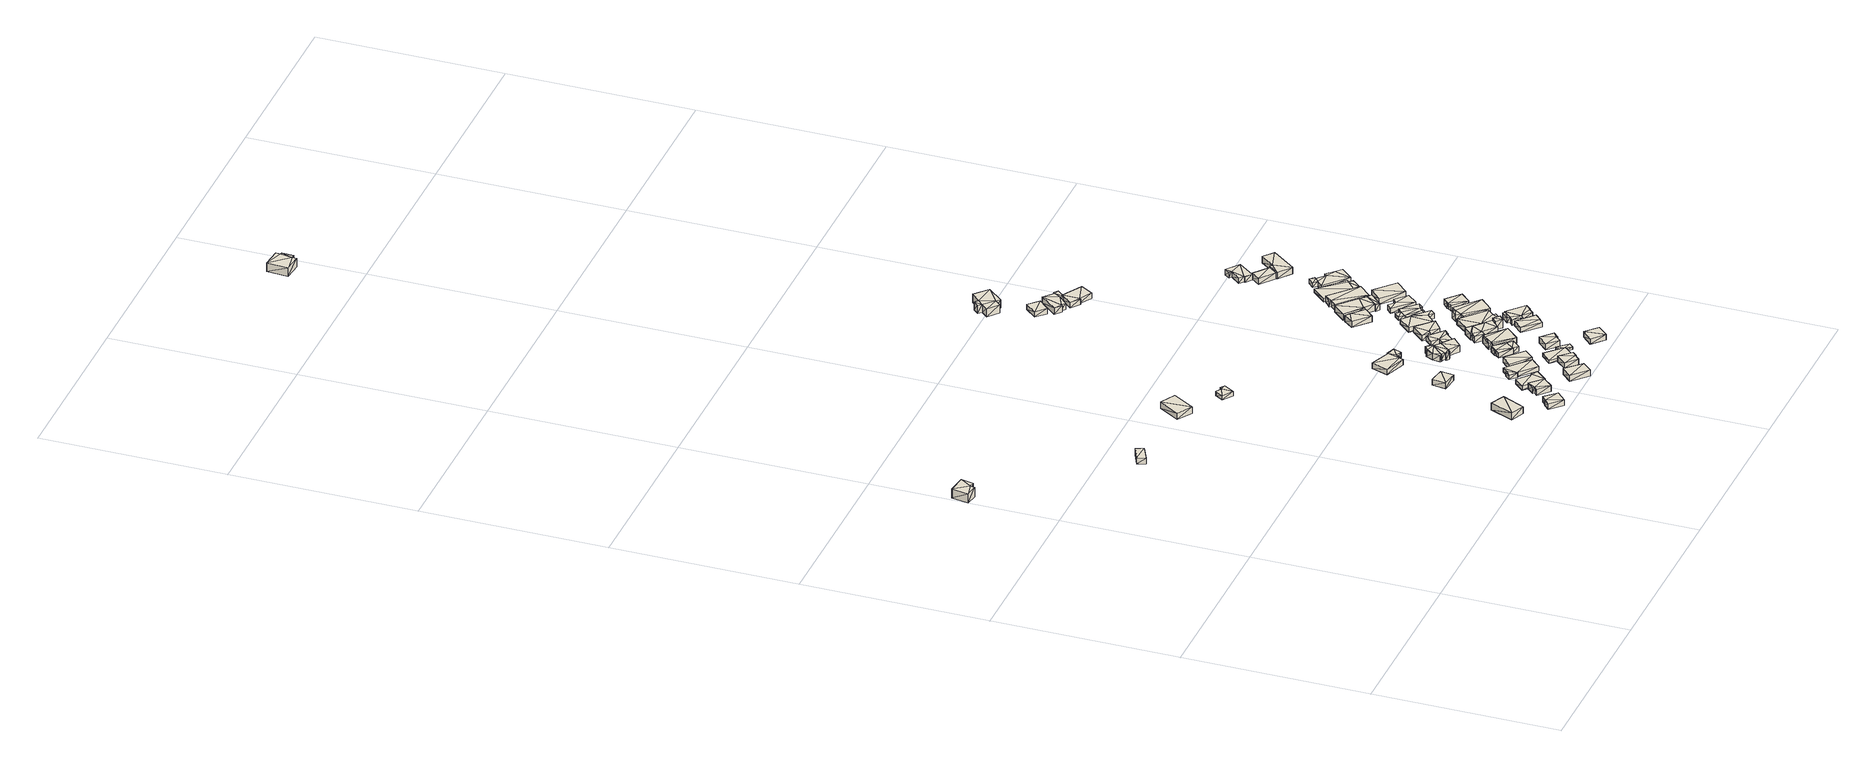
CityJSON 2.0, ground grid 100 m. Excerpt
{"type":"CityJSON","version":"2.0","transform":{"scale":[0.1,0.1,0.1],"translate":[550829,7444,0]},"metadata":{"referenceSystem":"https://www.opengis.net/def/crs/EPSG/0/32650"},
"CityObjects":{
"building1":{"type":"Building","attributes":{"level_0":145,"level_1":0,"uuid_bgn":"229"},"geometry":[{"type":"Solid","lod":"1","boundaries":[[[[0,1,2]],[[1,0,3]],[[0,4,3]],[[5,0,2]],[[6,7,8]],[[7,6,9]],[[6,10,9]],[[11,6,8]],[[1,3,7]],[[3,9,7]],[[3,4,9]],[[4,10,9]],[[4,0,10]],[[0,6,10]],[[0,5,6]],[[5,11,6]],[[5,2,11]],[[2,8,11]],[[2,1,8]],[[1,7,8]]]],"semantics":{"surfaces":[{"type":"RoofSurface"},{"type":"GroundSurface"},{"type":"WallSurface"}],"values":[[0,1,2,2,2,2,2,2,2,2,2,2,2,2,2,2,2,2,2,2]]}}]},
"building2":{"type":"Building","attributes":{"level_0":115,"level_1":0,"uuid_bgn":"201"},"geometry":[{"type":"Solid","lod":"1","boundaries":[[[[12,13,14]],[[13,15,14]],[[16,17,18]],[[17,19,18]],[[14,15,18]],[[15,19,18]],[[15,13,19]],[[13,17,19]],[[13,12,17]],[[12,16,17]],[[12,14,16]],[[14,18,16]]]],"semantics":{"surfaces":[{"type":"RoofSurface"},{"type":"GroundSurface"},{"type":"WallSurface"}],"values":[[0,1,2,2,2,2,2,2,2,2,2,2]]}}]},
"building3":{"type":"Building","attributes":{"level_0":114,"level_1":0,"uuid_bgn":"200"},"geometry":[{"type":"Solid","lod":"1","boundaries":[[[[20,21,22]],[[21,20,23]],[[24,25,26]],[[25,24,27]],[[22,21,26]],[[21,25,26]],[[21,23,25]],[[23,27,25]],[[23,20,27]],[[20,24,27]],[[20,22,24]],[[22,26,24]]]],"semantics":{"surfaces":[{"type":"RoofSurface"},{"type":"GroundSurface"},{"type":"WallSurface"}],"values":[[0,1,2,2,2,2,2,2,2,2,2,2]]}}]},
"building4":{"type":"Building","attributes":{"level_0":0,"level_1":0,"uuid_bgn":"0"},"geometry":[{"type":"Solid","lod":"1","boundaries":[[[[28,29,30]],[[31,28,30]],[[32,33,34]],[[35,32,34]],[[29,28,33]],[[28,32,33]],[[28,31,32]],[[31,35,32]],[[31,30,35]],[[30,34,35]],[[30,29,34]],[[29,33,34]]]],"semantics":{"surfaces":[{"type":"RoofSurface"},{"type":"GroundSurface"},{"type":"WallSurface"}],"values":[[0,1,2,2,2,2,2,2,2,2,2,2]]}}]},
"building5":{"type":"Building","attributes":{"level_0":116,"level_1":0,"uuid_bgn":"202"},"geometry":[{"type":"Solid","lod":"1","boundaries":[[[[36,37,38]],[[37,36,39]],[[37,40,38]],[[41,37,39]],[[42,43,44]],[[43,42,45]],[[43,46,44]],[[47,43,45]],[[40,37,46]],[[37,43,46]],[[37,41,43]],[[41,47,43]],[[41,39,47]],[[39,45,47]],[[39,36,45]],[[36,42,45]],[[36,38,42]],[[38,44,42]],[[38,40,44]],[[40,46,44]]]],"semantics":{"surfaces":[{"type":"RoofSurface"},{"type":"GroundSurface"},{"type":"WallSurface"}],"values":[[0,1,2,2,2,2,2,2,2,2,2,2,2,2,2,2,2,2,2,2]]}}]},
"building6":{"type":"Building","attributes":{"level_0":112,"level_1":0,"uuid_bgn":"2"},"geometry":[{"type":"Solid","lod":"1","boundaries":[[[[48,49,50]],[[49,48,51]],[[52,49,51]],[[49,53,50]],[[54,55,56]],[[55,54,57]],[[58,55,57]],[[55,59,56]],[[50,53,56]],[[53,59,56]],[[53,49,59]],[[49,55,59]],[[49,52,55]],[[52,58,55]],[[52,51,58]],[[51,57,58]],[[51,48,57]],[[48,54,57]],[[48,50,54]],[[50,56,54]]]],"semantics":{"surfaces":[{"type":"RoofSurface"},{"type":"GroundSurface"},{"type":"WallSurface"}],"values":[[0,1,2,2,2,2,2,2,2,2,2,2,2,2,2,2,2,2,2,2]]}}]},
"building7":{"type":"Building","attributes":{"level_0":172,"level_1":0,"uuid_bgn":"3"},"geometry":[{"type":"Solid","lod":"1","boundaries":[[[[60,61,62]],[[63,61,64]],[[61,63,62]],[[65,61,60]],[[66,67,68]],[[69,67,70]],[[67,69,68]],[[71,67,66]],[[64,61,70]],[[61,67,70]],[[61,65,67]],[[65,71,67]],[[65,60,71]],[[60,66,71]],[[60,62,66]],[[62,68,66]],[[62,63,68]],[[63,69,68]],[[63,64,69]],[[64,70,69]]]],"semantics":{"surfaces":[{"type":"RoofSurface"},{"type":"GroundSurface"},{"type":"WallSurface"}],"values":[[0,1,2,2,2,2,2,2,2,2,2,2,2,2,2,2,2,2,2,2]]}}]},
"building8":{"type":"Building","attributes":{"level_0":87,"level_1":0,"uuid_bgn":"177"},"geometry":[{"type":"Solid","lod":"1","boundaries":[[[[72,73,74]],[[75,72,74]],[[76,77,78]],[[79,76,78]],[[73,72,77]],[[72,76,77]],[[72,75,76]],[[75,79,76]],[[75,74,79]],[[74,78,79]],[[74,73,78]],[[73,77,78]]]],"semantics":{"surfaces":[{"type":"RoofSurface"},{"type":"GroundSurface"},{"type":"WallSurface"}],"values":[[0,1,2,2,2,2,2,2,2,2,2,2]]}}]},
"building9":{"type":"Building","attributes":{"level_0":183,"level_1":0,"uuid_bgn":"4"},"geometry":[{"type":"Solid","lod":"1","boundaries":[[[[80,81,82]],[[81,80,83]],[[81,84,82]],[[85,81,83]],[[86,87,88]],[[87,86,89]],[[87,90,88]],[[91,87,89]],[[82,84,88]],[[84,90,88]],[[84,81,90]],[[81,87,90]],[[81,85,87]],[[85,91,87]],[[85,83,91]],[[83,89,91]],[[83,80,89]],[[80,86,89]],[[80,82,86]],[[82,88,86]]]],"semantics":{"surfaces":[{"type":"RoofSurface"},{"type":"GroundSurface"},{"type":"WallSurface"}],"values":[[0,1,2,2,2,2,2,2,2,2,2,2,2,2,2,2,2,2,2,2]]}}]},
"building10":{"type":"Building","attributes":{"level_0":208,"level_1":0,"uuid_bgn":"62"},"geometry":[{"type":"Solid","lod":"1","boundaries":[[[[92,93,94]],[[95,92,94]],[[96,97,98]],[[99,96,98]],[[94,93,98]],[[93,97,98]],[[93,92,97]],[[92,96,97]],[[92,95,96]],[[95,99,96]],[[95,94,99]],[[94,98,99]]]],"semantics":{"surfaces":[{"type":"RoofSurface"},{"type":"GroundSurface"},{"type":"WallSurface"}],"values":[[0,1,2,2,2,2,2,2,2,2,2,2]]}}]},
"building11":{"type":"Building","attributes":{"level_0":194,"level_1":0,"uuid_bgn":"5"},"geometry":[{"type":"Solid","lod":"1","boundaries":[[[[100,101,102]],[[101,103,104]],[[103,101,100]],[[101,105,102]],[[103,106,104]],[[107,101,104]],[[108,109,110]],[[109,111,112]],[[111,109,108]],[[109,113,110]],[[111,114,112]],[[115,109,112]],[[104,106,112]],[[106,114,112]],[[106,103,114]],[[103,111,114]],[[103,100,111]],[[100,108,111]],[[100,102,108]],[[102,110,108]],[[102,105,110]],[[105,113,110]],[[105,101,113]],[[101,109,113]],[[101,107,109]],[[107,115,109]],[[107,104,115]],[[104,112,115]]]],"semantics":{"surfaces":[{"type":"RoofSurface"},{"type":"GroundSurface"},{"type":"WallSurface"}],"values":[[0,1,2,2,2,2,2,2,2,2,2,2,2,2,2,2,2,2,2,2,2,2,2,2,2,2,2,2]]}}]},
"building12":{"type":"Building","attributes":{"level_0":127,"level_1":0,"uuid_bgn":"212"},"geometry":[{"type":"Solid","lod":"1","boundaries":[[[[116,117,118]],[[116,119,117]],[[120,119,121]],[[122,116,118]],[[123,119,116]],[[119,123,121]],[[123,124,121]],[[125,123,116]],[[126,127,128]],[[126,129,127]],[[130,129,131]],[[132,126,128]],[[133,129,126]],[[129,133,131]],[[133,134,131]],[[135,133,126]],[[117,119,127]],[[119,129,127]],[[119,120,129]],[[120,130,129]],[[120,121,130]],[[121,131,130]],[[121,124,131]],[[124,134,131]],[[124,123,134]],[[123,133,134]],[[123,125,133]],[[125,135,133]],[[125,116,135]],[[116,126,135]],[[116,122,126]],[[122,132,126]],[[122,118,132]],[[118,128,132]],[[118,117,128]],[[117,127,128]]]],"semantics":{"surfaces":[{"type":"RoofSurface"},{"type":"GroundSurface"},{"type":"WallSurface"}],"values":[[0,1,2,2,2,2,2,2,2,2,2,2,2,2,2,2,2,2,2,2,2,2,2,2,2,2,2,2,2,2,2,2,2,2,2,2]]}}]},
"building13":{"type":"Building","attributes":{"level_0":205,"level_1":0,"uuid_bgn":"6"},"geometry":[{"type":"Solid","lod":"1","boundaries":[[[[136,137,138]],[[137,136,139]],[[140,141,142]],[[141,140,143]],[[138,137,142]],[[137,141,142]],[[137,139,141]],[[139,143,141]],[[139,136,143]],[[136,140,143]],[[136,138,140]],[[138,142,140]]]],"semantics":{"surfaces":[{"type":"RoofSurface"},{"type":"GroundSurface"},{"type":"WallSurface"}],"values":[[0,1,2,2,2,2,2,2,2,2,2,2]]}}]},
"building14":{"type":"Building","attributes":{"level_0":16,"level_1":0,"uuid_bgn":"112"},"geometry":[{"type":"Solid","lod":"1","boundaries":[[[[144,145,146]],[[145,144,147]],[[144,148,147]],[[149,144,146]],[[150,151,152]],[[151,150,153]],[[150,154,153]],[[155,150,152]],[[146,145,152]],[[145,151,152]],[[145,147,151]],[[147,153,151]],[[147,148,153]],[[148,154,153]],[[148,144,154]],[[144,150,154]],[[144,149,150]],[[149,155,150]],[[149,146,155]],[[146,152,155]]]],"semantics":{"surfaces":[{"type":"RoofSurface"},{"type":"GroundSurface"},{"type":"WallSurface"}],"values":[[0,1,2,2,2,2,2,2,2,2,2,2,2,2,2,2,2,2,2,2]]}}]},
"building15":{"type":"Building","attributes":{"level_0":49,"level_1":0,"uuid_bgn":"142"},"geometry":[{"type":"Solid","lod":"1","boundaries":[[[[156,157,158]],[[159,157,156]],[[160,156,158]],[[161,162,163]],[[161,159,156]],[[164,161,163]],[[161,165,159]],[[166,165,161]],[[164,167,161]],[[167,166,161]],[[166,167,168]],[[167,164,169]],[[170,165,171]],[[170,172,159]],[[165,170,159]],[[165,173,171]],[[174,166,168]],[[175,176,177]],[[178,176,175]],[[179,175,177]],[[180,181,182]],[[180,178,175]],[[183,180,182]],[[180,184,178]],[[185,184,180]],[[183,186,180]],[[186,185,180]],[[185,186,187]],[[186,183,188]],[[189,184,190]],[[189,191,178]],[[184,189,178]],[[184,192,190]],[[193,185,187]],[[169,164,188]],[[164,183,188]],[[164,163,183]],[[163,182,183]],[[163,162,182]],[[162,181,182]],[[162,161,181]],[[161,180,181]],[[161,156,180]],[[156,175,180]],[[156,160,175]],[[160,179,175]],[[160,158,179]],[[158,177,179]],[[158,157,177]],[[157,176,177]],[[157,159,176]],[[159,178,176]],[[159,172,178]],[[172,191,178]],[[172,170,191]],[[170,189,191]],[[170,171,189]],[[171,190,189]],[[171,173,190]],[[173,192,190]],[[173,165,192]],[[165,184,192]],[[165,166,184]],[[166,185,184]],[[166,174,185]],[[174,193,185]],[[174,168,193]],[[168,187,193]],[[168,167,187]],[[167,186,187]],[[167,169,186]],[[169,188,186]]]],"semantics":{"surfaces":[{"type":"RoofSurface"},{"type":"GroundSurface"},{"type":"WallSurface"}],"values":[[0,1,2,2,2,2,2,2,2,2,2,2,2,2,2,2,2,2,2,2,2,2,2,2,2,2,2,2,2,2,2,2,2,2,2,2,2,2,2,2,2,2,2,2,2,2,2,2,2,2,2,2,2,2,2,2,2,2,2,2,2,2,2,2,2,2,2,2,2,2,2,2]]}}]},
"building16":{"type":"Building","attributes":{"level_0":17,"level_1":0,"uuid_bgn":"113"},"geometry":[{"type":"MultiSurface","lod":"1","boundaries":[[[194,195,196]],[[195,197,196]],[[198,199,200]],[[199,201,200]],[[196,197,200]],[[197,201,200]],[[197,195,201]],[[195,199,201]],[[195,194,199]],[[194,198,199]],[[194,196,198]],[[196,200,198]],[[195,202,203]],[[195,204,205]],[[204,195,203]],[[195,206,202]],[[207,208,209]],[[207,210,211]],[[210,207,209]],[[207,212,208]],[[206,195,212]],[[195,207,212]],[[195,205,207]],[[205,211,207]]],"semantics":{"surfaces":[{"type":"RoofSurface"},{"type":"GroundSurface"},{"type":"WallSurface"}],"values":[0,1,2,2,2,2,2,2,2,2,2,2,2,2,2,2,2,2,2,2,2,2,2,2]}}]},
"building17":{"type":"Building","attributes":{"level_0":18,"level_1":0,"uuid_bgn":"114"},"geometry":[{"type":"MultiSurface","lod":"1","boundaries":[[[194,195,196]],[[195,197,196]],[[198,199,200]],[[199,201,200]],[[197,195,201]],[[195,199,201]],[[195,194,199]],[[194,198,199]],[[195,202,203]],[[195,204,205]],[[204,195,203]],[[195,206,202]],[[207,208,209]],[[207,210,211]],[[210,207,209]],[[207,212,208]],[[206,195,212]],[[195,207,212]],[[195,205,207]],[[205,211,207]],[[205,204,211]],[[204,210,211]],[[204,203,210]],[[203,209,210]],[[203,202,209]],[[202,208,209]],[[202,206,208]],[[206,212,208]]],"semantics":{"surfaces":[{"type":"RoofSurface"},{"type":"GroundSurface"},{"type":"WallSurface"}],"values":[0,1,2,2,2,2,2,2,2,2,2,2,2,2,2,2,2,2,2,2,2,2,2,2,2,2,2,2]}}]},
"building18":{"type":"Building","attributes":{"level_0":161,"level_1":0,"uuid_bgn":"243"},"geometry":[{"type":"Solid","lod":"1","boundaries":[[[[213,214,215]],[[216,217,218]],[[213,216,218]],[[219,216,220]],[[221,213,215]],[[222,221,215]],[[216,221,220]],[[221,216,213]],[[223,221,222]],[[224,225,226]],[[227,228,229]],[[224,227,229]],[[230,227,231]],[[232,224,226]],[[233,232,226]],[[227,232,231]],[[232,227,224]],[[234,232,233]],[[220,221,231]],[[221,232,231]],[[221,223,232]],[[223,234,232]],[[223,222,234]],[[222,233,234]],[[222,215,233]],[[215,226,233]],[[215,214,226]],[[214,225,226]],[[214,213,225]],[[213,224,225]],[[213,218,224]],[[218,229,224]],[[218,217,229]],[[217,228,229]],[[217,216,228]],[[216,227,228]],[[216,219,227]],[[219,230,227]],[[219,220,230]],[[220,231,230]]]],"semantics":{"surfaces":[{"type":"RoofSurface"},{"type":"GroundSurface"},{"type":"WallSurface"}],"values":[[0,1,2,2,2,2,2,2,2,2,2,2,2,2,2,2,2,2,2,2,2,2,2,2,2,2,2,2,2,2,2,2,2,2,2,2,2,2,2,2]]}}]},
"building19":{"type":"Building","attributes":{"level_0":19,"level_1":0,"uuid_bgn":"115"},"geometry":[{"type":"Solid","lod":"1","boundaries":[[[[235,236,237]],[[236,235,238]],[[235,239,238]],[[240,235,237]],[[241,242,243]],[[242,241,244]],[[241,245,244]],[[246,241,243]],[[237,236,243]],[[236,242,243]],[[236,238,242]],[[238,244,242]],[[238,239,244]],[[239,245,244]],[[239,235,245]],[[235,241,245]],[[235,240,241]],[[240,246,241]],[[240,237,246]],[[237,243,246]]]],"semantics":{"surfaces":[{"type":"RoofSurface"},{"type":"GroundSurface"},{"type":"WallSurface"}],"values":[[0,1,2,2,2,2,2,2,2,2,2,2,2,2,2,2,2,2,2,2]]}}]},
"building20":{"type":"Building","attributes":{"level_0":78,"level_1":0,"uuid_bgn":"169"},"geometry":[{"type":"Solid","lod":"1","boundaries":[[[[247,248,249]],[[248,247,250]],[[247,251,252]],[[247,253,250]],[[253,247,252]],[[253,254,250]],[[255,256,257]],[[256,255,258]],[[255,259,260]],[[255,261,258]],[[261,255,260]],[[261,262,258]],[[251,247,259]],[[247,255,259]],[[247,249,255]],[[249,257,255]],[[249,248,257]],[[248,256,257]],[[248,250,256]],[[250,258,256]],[[250,254,258]],[[254,262,258]],[[254,253,262]],[[253,261,262]],[[253,252,261]],[[252,260,261]],[[252,251,260]],[[251,259,260]]]],"semantics":{"surfaces":[{"type":"RoofSurface"},{"type":"GroundSurface"},{"type":"WallSurface"}],"values":[[0,1,2,2,2,2,2,2,2,2,2,2,2,2,2,2,2,2,2,2,2,2,2,2,2,2,2,2]]}}]},
"building21":{"type":"Building","attributes":{"level_0":216,"level_1":0,"uuid_bgn":"7"},"geometry":[{"type":"Solid","lod":"1","boundaries":[[[[263,264,265]],[[263,266,264]],[[267,263,265]],[[267,268,269]],[[263,267,269]],[[270,267,265]],[[271,272,273]],[[271,274,272]],[[275,271,273]],[[275,276,277]],[[271,275,277]],[[278,275,273]],[[266,263,274]],[[263,271,274]],[[263,269,271]],[[269,277,271]],[[269,268,277]],[[268,276,277]],[[268,267,276]],[[267,275,276]],[[267,270,275]],[[270,278,275]],[[270,265,278]],[[265,273,278]],[[265,264,273]],[[264,272,273]],[[264,266,272]],[[266,274,272]]]],"semantics":{"surfaces":[{"type":"RoofSurface"},{"type":"GroundSurface"},{"type":"WallSurface"}],"values":[[0,1,2,2,2,2,2,2,2,2,2,2,2,2,2,2,2,2,2,2,2,2,2,2,2,2,2,2]]}}]},
"building22":{"type":"Building","attributes":{"level_0":195,"level_1":0,"uuid_bgn":"50"},"geometry":[{"type":"Solid","lod":"1","boundaries":[[[[279,280,281]],[[280,279,282]],[[283,284,285]],[[284,283,286]],[[281,280,285]],[[280,284,285]],[[280,282,284]],[[282,286,284]],[[282,279,286]],[[279,283,286]],[[279,281,283]],[[281,285,283]]]],"semantics":{"surfaces":[{"type":"RoofSurface"},{"type":"GroundSurface"},{"type":"WallSurface"}],"values":[[0,1,2,2,2,2,2,2,2,2,2,2]]}}]},
"building23":{"type":"Building","attributes":{"level_0":80,"level_1":0,"uuid_bgn":"170"},"geometry":[{"type":"Solid","lod":"1","boundaries":[[[[287,288,289]],[[288,287,290]],[[287,291,290]],[[292,287,289]],[[293,294,295]],[[294,293,296]],[[293,297,296]],[[298,293,295]],[[289,288,295]],[[288,294,295]],[[288,290,294]],[[290,296,294]],[[290,291,296]],[[291,297,296]],[[291,287,297]],[[287,293,297]],[[287,292,293]],[[292,298,293]],[[292,289,298]],[[289,295,298]]]],"semantics":{"surfaces":[{"type":"RoofSurface"},{"type":"GroundSurface"},{"type":"WallSurface"}],"values":[[0,1,2,2,2,2,2,2,2,2,2,2,2,2,2,2,2,2,2,2]]}}]},
"building24":{"type":"Building","attributes":{"level_0":227,"level_1":0,"uuid_bgn":"8"},"geometry":[{"type":"Solid","lod":"1","boundaries":[[[[299,300,301]],[[300,299,302]],[[302,303,304]],[[305,302,304]],[[306,299,301]],[[299,307,302]],[[307,303,302]],[[303,307,308]],[[308,307,309]],[[307,310,309]],[[311,312,313]],[[312,311,314]],[[314,315,316]],[[317,314,316]],[[318,311,313]],[[311,319,314]],[[319,315,314]],[[315,319,320]],[[320,319,321]],[[319,322,321]],[[304,303,316]],[[303,315,316]],[[303,308,315]],[[308,320,315]],[[308,309,320]],[[309,321,320]],[[309,310,321]],[[310,322,321]],[[310,307,322]],[[307,319,322]],[[307,299,319]],[[299,311,319]],[[299,306,311]],[[306,318,311]],[[306,301,318]],[[301,313,318]],[[301,300,313]],[[300,312,313]],[[300,302,312]],[[302,314,312]],[[302,305,314]],[[305,317,314]],[[305,304,317]],[[304,316,317]]]],"semantics":{"surfaces":[{"type":"RoofSurface"},{"type":"GroundSurface"},{"type":"WallSurface"}],"values":[[0,1,2,2,2,2,2,2,2,2,2,2,2,2,2,2,2,2,2,2,2,2,2,2,2,2,2,2,2,2,2,2,2,2,2,2,2,2,2,2,2,2,2,2]]}}]},
"building25":{"type":"Building","attributes":{"level_0":238,"level_1":0,"uuid_bgn":"9"},"geometry":[{"type":"Solid","lod":"1","boundaries":[[[[323,324,325]],[[324,323,326]],[[327,328,329]],[[328,327,330]],[[325,324,329]],[[324,328,329]],[[324,326,328]],[[326,330,328]],[[326,323,330]],[[323,327,330]],[[323,325,327]],[[325,329,327]]]],"semantics":{"surfaces":[{"type":"RoofSurface"},{"type":"GroundSurface"},{"type":"WallSurface"}],"values":[[0,1,2,2,2,2,2,2,2,2,2,2]]}}]},
"building26":{"type":"Building","attributes":{"level_0":81,"level_1":0,"uuid_bgn":"171"},"geometry":[{"type":"Solid","lod":"1","boundaries":[[[[331,332,333]],[[332,334,333]],[[331,335,332]],[[335,336,332]],[[336,335,337]],[[335,338,337]],[[339,340,341]],[[340,342,341]],[[339,343,340]],[[343,344,340]],[[344,343,345]],[[343,346,345]],[[337,338,345]],[[338,346,345]],[[338,335,346]],[[335,343,346]],[[335,331,343]],[[331,339,343]],[[331,333,339]],[[333,341,339]],[[333,334,341]],[[334,342,341]],[[334,332,342]],[[332,340,342]],[[332,336,340]],[[336,344,340]],[[336,337,344]],[[337,345,344]]]],"semantics":{"surfaces":[{"type":"RoofSurface"},{"type":"GroundSurface"},{"type":"WallSurface"}],"values":[[0,1,2,2,2,2,2,2,2,2,2,2,2,2,2,2,2,2,2,2,2,2,2,2,2,2,2,2]]}}]},
"building27":{"type":"Building","attributes":{"level_0":140,"level_1":0,"uuid_bgn":"224"},"geometry":[{"type":"Solid","lod":"1","boundaries":[[[[347,348,349]],[[350,347,349]],[[351,352,353]],[[354,351,353]],[[349,348,353]],[[348,352,353]],[[348,347,352]],[[347,351,352]],[[347,350,351]],[[350,354,351]],[[350,349,354]],[[349,353,354]]]],"semantics":{"surfaces":[{"type":"RoofSurface"},{"type":"GroundSurface"},{"type":"WallSurface"}],"values":[[0,1,2,2,2,2,2,2,2,2,2,2]]}}]},
"building28":{"type":"Building","attributes":{"level_0":31,"level_1":0,"uuid_bgn":"126"},"geometry":[{"type":"Solid","lod":"1","boundaries":[[[[355,356,357]],[[356,358,357]],[[358,356,359]],[[356,360,359]],[[361,362,363]],[[362,364,363]],[[364,362,365]],[[362,366,365]],[[357,358,363]],[[358,364,363]],[[358,359,364]],[[359,365,364]],[[359,360,365]],[[360,366,365]],[[360,356,366]],[[356,362,366]],[[356,355,362]],[[355,361,362]],[[355,357,361]],[[357,363,361]]]],"semantics":{"surfaces":[{"type":"RoofSurface"},{"type":"GroundSurface"},{"type":"WallSurface"}],"values":[[0,1,2,2,2,2,2,2,2,2,2,2,2,2,2,2,2,2,2,2]]}}]},
"building29":{"type":"Building","attributes":{"level_0":128,"level_1":0,"uuid_bgn":"213"},"geometry":[{"type":"Solid","lod":"1","boundaries":[[[[367,368,369]],[[368,367,370]],[[368,371,369]],[[372,373,374]],[[373,372,375]],[[373,376,374]],[[369,371,374]],[[371,376,374]],[[371,368,376]],[[368,373,376]],[[368,370,373]],[[370,375,373]],[[370,367,375]],[[367,372,375]],[[367,369,372]],[[369,374,372]]]],"semantics":{"surfaces":[{"type":"RoofSurface"},{"type":"GroundSurface"},{"type":"WallSurface"}],"values":[[0,1,2,2,2,2,2,2,2,2,2,2,2,2,2,2]]}}]},
"building30":{"type":"Building","attributes":{"level_0":36,"level_1":0,"uuid_bgn":"130"},"geometry":[{"type":"MultiSurface","lod":"1","boundaries":[[[323,324,325]],[[324,323,326]],[[327,328,329]],[[328,327,330]],[[325,324,329]],[[324,328,329]],[[324,326,328]],[[326,330,328]],[[377,378,379]],[[378,377,380]],[[377,381,382]],[[377,383,380]],[[383,377,382]],[[384,383,382]],[[385,386,387]],[[386,385,388]],[[385,389,390]],[[385,391,388]],[[391,385,390]],[[392,391,390]],[[378,380,386]],[[380,388,386]],[[380,383,388]],[[383,391,388]],[[383,384,391]],[[384,392,391]],[[384,382,392]],[[382,390,392]],[[382,381,390]],[[381,389,390]],[[381,377,389]],[[377,385,389]],[[377,379,385]],[[379,387,385]],[[379,378,387]],[[378,386,387]]],"semantics":{"surfaces":[{"type":"RoofSurface"},{"type":"GroundSurface"},{"type":"WallSurface"}],"values":[0,1,2,2,2,2,2,2,2,2,2,2,2,2,2,2,2,2,2,2,2,2,2,2,2,2,2,2,2,2,2,2,2,2,2,2]}}]},
"building31":{"type":"Building","attributes":{"level_0":143,"level_1":0,"uuid_bgn":"227"},"geometry":[{"type":"Solid","lod":"1","boundaries":[[[[393,394,395]],[[396,397,398]],[[397,393,398]],[[397,394,393]],[[393,399,398]],[[397,400,394]],[[401,393,395]],[[400,402,394]],[[403,404,405]],[[406,407,408]],[[407,403,408]],[[407,404,403]],[[403,409,408]],[[407,410,404]],[[411,403,405]],[[410,412,404]],[[395,394,405]],[[394,404,405]],[[394,402,404]],[[402,412,404]],[[402,400,412]],[[400,410,412]],[[400,397,410]],[[397,407,410]],[[397,396,407]],[[396,406,407]],[[396,398,406]],[[398,408,406]],[[398,399,408]],[[399,409,408]],[[399,393,409]],[[393,403,409]],[[393,401,403]],[[401,411,403]],[[401,395,411]],[[395,405,411]]]],"semantics":{"surfaces":[{"type":"RoofSurface"},{"type":"GroundSurface"},{"type":"WallSurface"}],"values":[[0,1,2,2,2,2,2,2,2,2,2,2,2,2,2,2,2,2,2,2,2,2,2,2,2,2,2,2,2,2,2,2,2,2,2,2]]}}]},
"building32":{"type":"Building","attributes":{"level_0":141,"level_1":0,"uuid_bgn":"225"},"geometry":[{"type":"Solid","lod":"1","boundaries":[[[[413,414,415]],[[413,416,414]],[[416,417,414]],[[413,418,416]],[[419,417,420]],[[417,421,420]],[[421,417,416]],[[422,413,415]],[[423,424,425]],[[423,426,424]],[[426,427,424]],[[423,428,426]],[[429,427,430]],[[427,431,430]],[[431,427,426]],[[432,423,425]],[[415,414,425]],[[414,424,425]],[[414,417,424]],[[417,427,424]],[[417,419,427]],[[419,429,427]],[[419,420,429]],[[420,430,429]],[[420,421,430]],[[421,431,430]],[[421,416,431]],[[416,426,431]],[[416,418,426]],[[418,428,426]],[[418,413,428]],[[413,423,428]],[[413,422,423]],[[422,432,423]],[[422,415,432]],[[415,425,432]]]],"semantics":{"surfaces":[{"type":"RoofSurface"},{"type":"GroundSurface"},{"type":"WallSurface"}],"values":[[0,1,2,2,2,2,2,2,2,2,2,2,2,2,2,2,2,2,2,2,2,2,2,2,2,2,2,2,2,2,2,2,2,2,2,2]]}}]},
"building33":{"type":"Building","attributes":{"level_0":32,"level_1":0,"uuid_bgn":"127"},"geometry":[{"type":"Solid","lod":"1","boundaries":[[[[433,434,435]],[[436,433,437]],[[438,434,433]],[[436,438,433]],[[439,438,440]],[[438,439,434]],[[433,441,437]],[[442,441,433]],[[443,433,435]],[[441,444,437]],[[445,446,447]],[[448,445,449]],[[450,446,445]],[[448,450,445]],[[451,450,452]],[[450,451,446]],[[445,453,449]],[[454,453,445]],[[455,445,447]],[[453,456,449]],[[435,434,447]],[[434,446,447]],[[434,439,446]],[[439,451,446]],[[439,440,451]],[[440,452,451]],[[440,438,452]],[[438,450,452]],[[438,436,450]],[[436,448,450]],[[436,437,448]],[[437,449,448]],[[437,444,449]],[[444,456,449]],[[444,441,456]],[[441,453,456]],[[441,442,453]],[[442,454,453]],[[442,433,454]],[[433,445,454]],[[433,443,445]],[[443,455,445]],[[443,435,455]],[[435,447,455]]]],"semantics":{"surfaces":[{"type":"RoofSurface"},{"type":"GroundSurface"},{"type":"WallSurface"}],"values":[[0,1,2,2,2,2,2,2,2,2,2,2,2,2,2,2,2,2,2,2,2,2,2,2,2,2,2,2,2,2,2,2,2,2,2,2,2,2,2,2,2,2,2,2]]}}]},
"building34":{"type":"Building","attributes":{"level_0":82,"level_1":0,"uuid_bgn":"172"},"geometry":[{"type":"Solid","lod":"1","boundaries":[[[[457,458,459]],[[458,457,460]],[[458,461,459]],[[462,458,460]],[[462,460,463]],[[460,464,463]],[[462,465,458]],[[466,465,467]],[[465,468,467]],[[465,462,468]],[[469,470,471]],[[470,469,472]],[[470,473,471]],[[474,470,472]],[[474,472,475]],[[472,476,475]],[[474,477,470]],[[478,477,479]],[[477,480,479]],[[477,474,480]],[[468,462,480]],[[462,474,480]],[[462,463,474]],[[463,475,474]],[[463,464,475]],[[464,476,475]],[[464,460,476]],[[460,472,476]],[[460,457,472]],[[457,469,472]],[[457,459,469]],[[459,471,469]],[[459,461,471]],[[461,473,471]],[[461,458,473]],[[458,470,473]],[[458,465,470]],[[465,477,470]],[[465,466,477]],[[466,478,477]],[[466,467,478]],[[467,479,478]],[[467,468,479]],[[468,480,479]]]],"semantics":{"surfaces":[{"type":"RoofSurface"},{"type":"GroundSurface"},{"type":"WallSurface"}],"values":[[0,1,2,2,2,2,2,2,2,2,2,2,2,2,2,2,2,2,2,2,2,2,2,2,2,2,2,2,2,2,2,2,2,2,2,2,2,2,2,2,2,2,2,2]]}}]},
"building35":{"type":"Building","attributes":{"level_0":108,"level_1":0,"uuid_bgn":"196"},"geometry":[{"type":"Solid","lod":"1","boundaries":[[[[481,482,483]],[[484,481,483]],[[485,486,487]],[[485,488,486]],[[489,485,487]],[[488,490,486]],[[488,491,481]],[[491,488,485]],[[491,482,481]],[[492,493,494]],[[495,492,494]],[[496,497,498]],[[496,499,497]],[[500,496,498]],[[499,501,497]],[[499,502,492]],[[502,499,496]],[[502,493,492]],[[483,482,494]],[[482,493,494]],[[482,491,493]],[[491,502,493]],[[491,485,502]],[[485,496,502]],[[485,489,496]],[[489,500,496]],[[489,487,500]],[[487,498,500]],[[487,486,498]],[[486,497,498]],[[486,490,497]],[[490,501,497]],[[490,488,501]],[[488,499,501]],[[488,481,499]],[[481,492,499]],[[481,484,492]],[[484,495,492]],[[484,483,495]],[[483,494,495]]]],"semantics":{"surfaces":[{"type":"RoofSurface"},{"type":"GroundSurface"},{"type":"WallSurface"}],"values":[[0,1,2,2,2,2,2,2,2,2,2,2,2,2,2,2,2,2,2,2,2,2,2,2,2,2,2,2,2,2,2,2,2,2,2,2,2,2,2,2]]}}]},
"building36":{"type":"Building","attributes":{"level_0":37,"level_1":0,"uuid_bgn":"131"},"geometry":[{"type":"Solid","lod":"1","boundaries":[[[[503,504,505]],[[503,506,504]],[[507,503,505]],[[508,507,505]],[[503,507,509]],[[507,510,509]],[[511,512,513]],[[511,514,512]],[[515,511,513]],[[516,515,513]],[[511,515,517]],[[515,518,517]],[[506,503,514]],[[503,511,514]],[[503,509,511]],[[509,517,511]],[[509,510,517]],[[510,518,517]],[[510,507,518]],[[507,515,518]],[[507,508,515]],[[508,516,515]],[[508,505,516]],[[505,513,516]],[[505,504,513]],[[504,512,513]],[[504,506,512]],[[506,514,512]]]],"semantics":{"surfaces":[{"type":"RoofSurface"},{"type":"GroundSurface"},{"type":"WallSurface"}],"values":[[0,1,2,2,2,2,2,2,2,2,2,2,2,2,2,2,2,2,2,2,2,2,2,2,2,2,2,2]]}}]},
"building37":{"type":"Building","attributes":{"level_0":142,"level_1":0,"uuid_bgn":"226"},"geometry":[{"type":"Solid","lod":"1","boundaries":[[[[519,520,521]],[[519,522,523]],[[522,519,521]],[[524,519,523]],[[525,526,527]],[[525,528,529]],[[528,525,527]],[[530,525,529]],[[522,521,528]],[[521,527,528]],[[521,520,527]],[[520,526,527]],[[520,519,526]],[[519,525,526]],[[519,524,525]],[[524,530,525]],[[524,523,530]],[[523,529,530]],[[523,522,529]],[[522,528,529]]]],"semantics":{"surfaces":[{"type":"RoofSurface"},{"type":"GroundSurface"},{"type":"WallSurface"}],"values":[[0,1,2,2,2,2,2,2,2,2,2,2,2,2,2,2,2,2,2,2]]}}]},
"building38":{"type":"Building","attributes":{"level_0":103,"level_1":0,"uuid_bgn":"191"},"geometry":[{"type":"Solid","lod":"1","boundaries":[[[[531,532,533]],[[532,531,534]],[[535,532,534]],[[532,536,533]],[[537,538,539]],[[538,537,540]],[[541,538,540]],[[538,542,539]],[[533,536,539]],[[536,542,539]],[[536,532,542]],[[532,538,542]],[[532,535,538]],[[535,541,538]],[[535,534,541]],[[534,540,541]],[[534,531,540]],[[531,537,540]],[[531,533,537]],[[533,539,537]]]],"semantics":{"surfaces":[{"type":"RoofSurface"},{"type":"GroundSurface"},{"type":"WallSurface"}],"values":[[0,1,2,2,2,2,2,2,2,2,2,2,2,2,2,2,2,2,2,2]]}}]},
"building39":{"type":"Building","attributes":{"level_0":38,"level_1":0,"uuid_bgn":"132"},"geometry":[{"type":"Solid","lod":"1","boundaries":[[[[543,544,545]],[[546,544,547]],[[544,546,545]],[[548,544,543]],[[549,550,551]],[[552,550,553]],[[550,552,551]],[[554,550,549]],[[547,544,553]],[[544,550,553]],[[544,548,550]],[[548,554,550]],[[548,543,554]],[[543,549,554]],[[543,545,549]],[[545,551,549]],[[545,546,551]],[[546,552,551]],[[546,547,552]],[[547,553,552]]]],"semantics":{"surfaces":[{"type":"RoofSurface"},{"type":"GroundSurface"},{"type":"WallSurface"}],"values":[[0,1,2,2,2,2,2,2,2,2,2,2,2,2,2,2,2,2,2,2]]}}]},
"building40":{"type":"Building","attributes":{"level_0":109,"level_1":0,"uuid_bgn":"197"},"geometry":[{"type":"Solid","lod":"1","boundaries":[[[[555,556,557]],[[558,556,559]],[[556,558,557]],[[560,556,555]],[[561,562,563]],[[564,562,565]],[[562,564,563]],[[566,562,561]],[[559,556,565]],[[556,562,565]],[[556,560,562]],[[560,566,562]],[[560,555,566]],[[555,561,566]],[[555,557,561]],[[557,563,561]],[[557,558,563]],[[558,564,563]],[[558,559,564]],[[559,565,564]]]],"semantics":{"surfaces":[{"type":"RoofSurface"},{"type":"GroundSurface"},{"type":"WallSurface"}],"values":[[0,1,2,2,2,2,2,2,2,2,2,2,2,2,2,2,2,2,2,2]]}}]},
"building41":{"type":"Building","attributes":{"level_0":151,"level_1":0,"uuid_bgn":"234"},"geometry":[{"type":"Solid","lod":"1","boundaries":[[[[567,568,569]],[[570,567,569]],[[567,571,572]],[[573,567,572]],[[567,573,568]],[[573,574,568]],[[575,576,577]],[[578,575,577]],[[575,579,580]],[[581,575,580]],[[575,581,576]],[[581,582,576]],[[568,574,576]],[[574,582,576]],[[574,573,582]],[[573,581,582]],[[573,572,581]],[[572,580,581]],[[572,571,580]],[[571,579,580]],[[571,567,579]],[[567,575,579]],[[567,570,575]],[[570,578,575]],[[570,569,578]],[[569,577,578]],[[569,568,577]],[[568,576,577]]]],"semantics":{"surfaces":[{"type":"RoofSurface"},{"type":"GroundSurface"},{"type":"WallSurface"}],"values":[[0,1,2,2,2,2,2,2,2,2,2,2,2,2,2,2,2,2,2,2,2,2,2,2,2,2,2,2]]}}]},
"building42":{"type":"Building","attributes":{"level_0":104,"level_1":0,"uuid_bgn":"192"},"geometry":[{"type":"Solid","lod":"1","boundaries":[[[[583,584,585]],[[584,583,586]],[[587,588,589]],[[588,587,590]],[[585,584,589]],[[584,588,589]],[[584,586,588]],[[586,590,588]],[[586,583,590]],[[583,587,590]],[[583,585,587]],[[585,589,587]]]],"semantics":{"surfaces":[{"type":"RoofSurface"},{"type":"GroundSurface"},{"type":"WallSurface"}],"values":[[0,1,2,2,2,2,2,2,2,2,2,2]]}}]},
"building43":{"type":"Building","attributes":{"level_0":110,"level_1":0,"uuid_bgn":"198"},"geometry":[{"type":"Solid","lod":"1","boundaries":[[[[591,592,593]],[[594,591,593]],[[591,595,592]],[[595,596,592]],[[595,597,598]],[[595,591,597]],[[599,600,601]],[[602,599,601]],[[599,603,600]],[[603,604,600]],[[603,605,606]],[[603,599,605]],[[593,592,601]],[[592,600,601]],[[592,596,600]],[[596,604,600]],[[596,595,604]],[[595,603,604]],[[595,598,603]],[[598,606,603]],[[598,597,606]],[[597,605,606]],[[597,591,605]],[[591,599,605]],[[591,594,599]],[[594,602,599]],[[594,593,602]],[[593,601,602]]]],"semantics":{"surfaces":[{"type":"RoofSurface"},{"type":"GroundSurface"},{"type":"WallSurface"}],"values":[[0,1,2,2,2,2,2,2,2,2,2,2,2,2,2,2,2,2,2,2,2,2,2,2,2,2,2,2]]}}]},
"building44":{"type":"Building","attributes":{"level_0":111,"level_1":0,"uuid_bgn":"199"},"geometry":[{"type":"Solid","lod":"1","boundaries":[[[[607,608,609]],[[610,611,612]],[[613,614,608]],[[613,607,615]],[[613,608,607]],[[611,616,612]],[[617,611,610]],[[608,617,609]],[[611,617,608]],[[618,619,620]],[[621,622,623]],[[624,625,619]],[[624,618,626]],[[624,619,618]],[[622,627,623]],[[628,622,621]],[[619,628,620]],[[622,628,619]],[[609,617,620]],[[617,628,620]],[[617,610,628]],[[610,621,628]],[[610,612,621]],[[612,623,621]],[[612,616,623]],[[616,627,623]],[[616,611,627]],[[611,622,627]],[[611,608,622]],[[608,619,622]],[[608,614,619]],[[614,625,619]],[[614,613,625]],[[613,624,625]],[[613,615,624]],[[615,626,624]],[[615,607,626]],[[607,618,626]],[[607,609,618]],[[609,620,618]]]],"semantics":{"surfaces":[{"type":"RoofSurface"},{"type":"GroundSurface"},{"type":"WallSurface"}],"values":[[0,1,2,2,2,2,2,2,2,2,2,2,2,2,2,2,2,2,2,2,2,2,2,2,2,2,2,2,2,2,2,2,2,2,2,2,2,2,2,2]]}}]},
"building45":{"type":"Building","attributes":{"level_0":147,"level_1":0,"uuid_bgn":"230"},"geometry":[{"type":"Solid","lod":"1","boundaries":[[[[629,630,631]],[[630,632,631]],[[633,634,635]],[[634,636,635]],[[632,630,636]],[[630,634,636]],[[630,629,634]],[[629,633,634]],[[629,631,633]],[[631,635,633]],[[631,632,635]],[[632,636,635]]]],"semantics":{"surfaces":[{"type":"RoofSurface"},{"type":"GroundSurface"},{"type":"WallSurface"}],"values":[[0,1,2,2,2,2,2,2,2,2,2,2]]}}]},
"building46":{"type":"Building","attributes":{"level_0":148,"level_1":0,"uuid_bgn":"231"},"geometry":[{"type":"Solid","lod":"1","boundaries":[[[[637,638,639]],[[640,638,637]],[[641,642,639]],[[638,641,639]],[[641,643,642]],[[641,638,644]],[[645,646,647]],[[648,646,645]],[[649,650,647]],[[646,649,647]],[[649,651,650]],[[649,646,652]],[[644,638,652]],[[638,646,652]],[[638,640,646]],[[640,648,646]],[[640,637,648]],[[637,645,648]],[[637,639,645]],[[639,647,645]],[[639,642,647]],[[642,650,647]],[[642,643,650]],[[643,651,650]],[[643,641,651]],[[641,649,651]],[[641,644,649]],[[644,652,649]]]],"semantics":{"surfaces":[{"type":"RoofSurface"},{"type":"GroundSurface"},{"type":"WallSurface"}],"values":[[0,1,2,2,2,2,2,2,2,2,2,2,2,2,2,2,2,2,2,2,2,2,2,2,2,2,2,2]]}}]},
"building47":{"type":"Building","attributes":{"level_0":129,"level_1":0,"uuid_bgn":"214"},"geometry":[{"type":"Solid","lod":"1","boundaries":[[[[653,654,655]],[[654,653,656]],[[657,654,656]],[[654,658,655]],[[659,660,661]],[[660,659,662]],[[663,660,662]],[[660,664,661]],[[655,658,661]],[[658,664,661]],[[658,654,664]],[[654,660,664]],[[654,657,660]],[[657,663,660]],[[657,656,663]],[[656,662,663]],[[656,653,662]],[[653,659,662]],[[653,655,659]],[[655,661,659]]]],"semantics":{"surfaces":[{"type":"RoofSurface"},{"type":"GroundSurface"},{"type":"WallSurface"}],"values":[[0,1,2,2,2,2,2,2,2,2,2,2,2,2,2,2,2,2,2,2]]}}]}
},
"vertices":[
[78,2496,0],[21,2570,0],[5,2479,0],[119,2557,0],[107,2490,0],[71,2468,0],[78,2496,53],[21,2570,53],[5,2479,53],[119,2557,53],[107,2490,53],[71,2468,53],
[648,1779,0],[733,1820,0],[634,1824,0],[715,1861,0],[648,1779,33],[733,1820,33],[634,1824,33],[715,1861,33],
[1173,1728,0],[1164,1891,0],[1092,1777,0],[1246,1846,0],[1173,1728,37],[1164,1891,37],[1092,1777,37],[1246,1846,37],
[1786,316,0],[1709,353,0],[1655,227,0],[1729,193,0],[1786,316,39],[1709,353,39],[1655,227,39],[1729,193,39],
[1396,1594,0],[1401,1655,0],[1340,1631,0],[1432,1651,0],[1369,1675,0],[1408,1666,0],[1396,1594,25],[1401,1655,25],[1340,1631,25],[1432,1651,25],[1369,1675,25],[1408,1666,25],
[1871,28,0],[1841,115,0],[1809,90,0],[1922,79,0],[1864,138,0],[1838,119,0],[1871,28,32],[1841,115,32],[1809,90,32],[1922,79,32],[1864,138,32],[1838,119,32],
[1954,247,0],[1931,206,0],[2018,187,0],[1969,134,0],[1913,188,0],[1924,214,0],[1954,247,35],[1931,206,35],[2018,187,35],[1969,134,35],[1913,188,35],[1924,214,35],
[1911,693,0],[1827,706,0],[1817,632,0],[1903,622,0],[1911,693,33],[1827,706,33],[1817,632,33],[1903,622,33],
[2030,186,0],[2050,261,0],[1933,273,0],[2084,246,0],[1979,323,0],[2058,270,0],[2030,186,26],[2050,261,26],[1933,273,26],[2084,246,26],[1979,323,26],[2058,270,26],
[2222,53,0],[2143,133,0],[2092,80,0],[2174,2,0],[2222,53,34],[2143,133,34],[2092,80,34],[2174,2,34],
[2061,418,0],[2042,339,0],[2182,310,0],[2036,388,0],[2005,367,0],[2133,257,0],[2030,394,0],[2039,335,0],[2061,418,25],[2042,339,25],[2182,310,25],[2036,388,25],[2005,367,25],[2133,257,25],[2030,394,25],[2039,335,25],
[1962,929,0],[1872,1037,0],[1841,948,0],[1982,994,0],[1985,1000,0],[2032,983,0],[1955,906,0],[1981,951,0],[2015,938,0],[1970,925,0],[1962,929,32],[1872,1037,32],[1841,948,32],[1982,994,32],[1985,1000,32],[2032,983,32],[1955,906,32],[1981,951,32],[2015,938,32],[1970,925,32],
[2190,312,0],[2145,450,0],[2093,398,0],[2238,365,0],[2190,312,31],[2145,450,31],[2093,398,31],[2238,365,31],
[2278,119,0],[2244,198,0],[2196,145,0],[2304,140,0],[2282,115,0],[2253,93,0],[2278,119,33],[2244,198,33],[2196,145,33],[2304,140,33],[2282,115,33],[2253,93,33],
[2152,778,0],[2165,684,0],[2216,732,0],[2111,726,0],[2156,782,0],[2119,806,0],[2126,813,0],[2096,841,0],[2075,819,0],[2075,727,0],[2056,743,0],[2047,783,0],[2045,744,0],[2069,825,0],[2089,714,0],[2083,709,0],[2093,710,0],[2069,721,0],[2052,739,0],[2152,778,38],[2165,684,38],[2216,732,38],[2111,726,38],[2156,782,38],[2119,806,38],[2126,813,38],[2096,841,38],[2075,819,38],[2075,727,38],[2056,743,38],[2047,783,38],[2045,744,38],[2069,825,38],[2089,714,38],[2083,709,38],[2093,710,38],[2069,721,38],[2052,739,38],
[2308,145,0],[2355,201,0],[2216,232,0],[2267,286,0],[2308,145,18],[2355,201,18],[2216,232,18],[2267,286,18],[2376,169,0],[2400,193,0],[2348,246,0],[2330,226,0],[2350,195,0],[2355,201,15],[2376,169,15],[2400,193,15],[2348,246,15],[2330,226,15],[2350,195,15],
[2279,478,0],[2285,483,0],[2224,539,0],[2242,435,0],[2267,412,0],[2304,455,0],[2237,430,0],[2177,484,0],[2197,506,0],[2217,538,0],[2195,511,0],[2279,478,31],[2285,483,31],[2224,539,31],[2242,435,31],[2267,412,31],[2304,455,31],[2237,430,31],[2177,484,31],[2197,506,31],[2217,538,31],[2195,511,31],
[2405,265,0],[2377,344,0],[2327,292,0],[2438,289,0],[2411,259,0],[2384,239,0],[2405,265,35],[2377,344,35],[2327,292,35],[2438,289,35],[2411,259,35],[2384,239,35],
[2202,805,0],[2207,877,0],[2169,836,0],[2288,806,0],[2177,778,0],[2219,741,0],[2259,786,0],[2264,781,0],[2202,805,27],[2207,877,27],[2169,836,27],[2288,806,27],[2177,778,27],[2219,741,27],[2259,786,27],[2264,781,27],
[2251,547,0],[2337,449,0],[2401,519,0],[2240,536,0],[2290,597,0],[2282,607,0],[2238,558,0],[2301,610,0],[2251,547,34],[2337,449,34],[2401,519,34],[2240,536,34],[2290,597,34],[2282,607,34],[2238,558,34],[2301,610,34],
[2519,45,0],[2506,158,0],[2453,105,0],[2567,99,0],[2519,45,32],[2506,158,32],[2453,105,32],[2567,99,32],
[2247,877,0],[2260,962,0],[2198,894,0],[2349,879,0],[2292,835,0],[2232,863,0],[2247,877,32],[2260,962,32],[2198,894,32],[2349,879,32],[2292,835,32],[2232,863,32],
[2410,639,0],[2395,568,0],[2442,615,0],[2328,628,0],[2293,665,0],[2270,644,0],[2309,608,0],[2413,642,0],[2359,686,0],[2291,672,0],[2329,716,0],[2361,687,0],[2410,639,37],[2395,568,37],[2442,615,37],[2328,628,37],[2293,665,37],[2270,644,37],[2309,608,37],[2413,642,37],[2359,686,37],[2291,672,37],[2329,716,37],[2361,687,37],
[2450,563,0],[2447,614,0],[2423,589,0],[2475,586,0],[2450,563,48],[2447,614,48],[2423,589,48],[2475,586,48],
[2361,1010,0],[2395,937,0],[2441,934,0],[2418,911,0],[2355,1009,0],[2348,890,0],[2250,984,0],[2310,1049,0],[2361,1010,28],[2395,937,28],[2441,934,28],[2418,911,28],[2355,1009,28],[2348,890,28],[2250,984,28],[2310,1049,28],
[1861,2776,0],[1808,2828,0],[1754,2767,0],[1804,2719,0],[1861,2776,30],[1808,2828,30],[1754,2767,30],[1804,2719,30],
[2522,382,0],[2542,403,0],[2438,463,0],[2486,513,0],[2575,433,0],[2544,401,0],[2522,382,29],[2542,403,29],[2438,463,29],[2486,513,29],[2575,433,29],[2544,401,29],
[2283,1188,0],[2267,1297,0],[2199,1265,0],[2331,1239,0],[2240,1316,0],[2283,1188,33],[2267,1297,33],[2199,1265,33],[2331,1239,33],[2240,1316,33],
[2405,658,0],[2402,786,0],[2345,715,0],[2534,668,0],[2402,654,0],[2479,585,0],[2505,635,0],[2515,624,0],[2405,658,31],[2402,786,31],[2345,715,31],[2534,668,31],[2402,654,31],[2479,585,31],[2505,635,31],[2515,624,31],
[1758,2972,0],[1708,3025,0],[1675,2989,0],[1781,3101,0],[1735,3053,0],[1852,3038,0],[1778,2955,0],[1714,3070,0],[1730,2941,0],[1689,3041,0],[1758,2972,47],[1708,3025,47],[1675,2989,47],[1781,3101,47],[1735,3053,47],[1852,3038,47],[1778,2955,47],[1714,3070,47],[1730,2941,47],[1689,3041,47],
[1852,2664,0],[1890,2776,0],[1811,2686,0],[1921,2696,0],[1942,2731,0],[1873,2646,0],[1949,2739,0],[1970,2721,0],[1936,2683,0],[1845,2655,0],[1852,2664,36],[1890,2776,36],[1811,2686,36],[1921,2696,36],[1942,2731,36],[1873,2646,36],[1949,2739,36],[1970,2721,36],[1936,2683,36],[1845,2655,36],
[2543,500,0],[2511,545,0],[2487,525,0],[2551,589,0],[2641,507,0],[2545,584,0],[2499,558,0],[2535,594,0],[2610,480,0],[2589,457,0],[2527,485,0],[2614,478,0],[2543,500,31],[2511,545,31],[2487,525,31],[2551,589,31],[2641,507,31],[2545,584,31],[2499,558,31],[2535,594,31],[2610,480,31],[2589,457,31],[2527,485,31],[2614,478,31],
[2409,1094,0],[2455,1000,0],[2490,1016,0],[2390,1073,0],[2466,990,0],[2364,1045,0],[2339,1068,0],[2365,1096,0],[2438,983,0],[2444,977,0],[2422,956,0],[2348,1027,0],[2409,1094,20],[2455,1000,20],[2490,1016,20],[2390,1073,20],[2466,990,20],[2364,1045,20],[2339,1068,20],[2365,1096,20],[2438,983,20],[2444,977,20],[2422,956,20],[2348,1027,20],
[2338,1251,0],[2307,1393,0],[2246,1327,0],[2333,1245,0],[2438,1267,0],[2399,1189,0],[2462,1256,0],[2385,1209,0],[2444,1273,0],[2381,1204,0],[2409,1300,0],[2338,1251,38],[2307,1393,38],[2246,1327,38],[2333,1245,38],[2438,1267,38],[2399,1189,38],[2462,1256,38],[2385,1209,38],[2444,1273,38],[2381,1204,38],[2409,1300,38],
[2446,780,0],[2544,662,0],[2608,729,0],[2431,764,0],[2466,816,0],[2487,839,0],[2426,800,0],[2450,829,0],[2446,780,38],[2544,662,38],[2608,729,38],[2431,764,38],[2466,816,38],[2487,839,38],[2426,800,38],[2450,829,38],
[1949,2600,0],[2015,2562,0],[2056,2629,0],[1949,2692,0],[1895,2631,0],[1944,2595,0],[1949,2600,31],[2015,2562,31],[2056,2629,31],[1949,2692,31],[1895,2631,31],[1944,2595,31],
[2489,1033,0],[2451,1123,0],[2387,1127,0],[2534,1088,0],[2473,1144,0],[2415,1155,0],[2489,1033,29],[2451,1123,29],[2387,1127,29],[2534,1088,29],[2473,1144,29],[2415,1155,29],
[2557,910,0],[2531,877,0],[2632,842,0],[2582,790,0],[2511,855,0],[2528,882,0],[2557,910,31],[2531,877,31],[2632,842,31],[2582,790,31],[2511,855,31],[2528,882,31],
[2378,1467,0],[2350,1426,0],[2523,1334,0],[2461,1269,0],[2320,1394,0],[2343,1434,0],[2378,1467,35],[2350,1426,35],[2523,1334,35],[2461,1269,35],[2320,1394,35],[2343,1434,35],
[952,6373,0],[860,6474,0],[850,6358,0],[949,6348,0],[968,6372,0],[972,6437,0],[961,6438,0],[962,6464,0],[952,6373,50],[860,6474,50],[850,6358,50],[949,6348,50],[968,6372,50],[972,6437,50],[961,6438,50],[962,6464,50],
[2555,1110,0],[2509,1272,0],[2448,1210,0],[2617,1174,0],[2555,1110,35],[2509,1272,35],[2448,1210,35],[2617,1174,35],
[2513,1371,0],[2442,1550,0],[2376,1475,0],[2502,1360,0],[2561,1413,0],[2573,1424,0],[2539,1348,0],[2581,1395,0],[2513,1371,21],[2442,1550,21],[2376,1475,21],[2502,1360,21],[2561,1413,21],[2573,1424,21],[2539,1348,21],[2581,1395,21],
[2595,1413,0],[2572,1532,0],[2476,1523,0],[2483,1572,0],[2528,1572,0],[2512,1602,0],[2622,1506,0],[2582,1545,0],[2654,1476,0],[2534,1581,0],[2502,1553,0],[2595,1413,28],[2572,1532,28],[2476,1523,28],[2483,1572,28],[2528,1572,28],[2512,1602,28],[2622,1506,28],[2582,1545,28],[2654,1476,28],[2534,1581,28],[2502,1553,28],
[2498,1771,0],[2534,1816,0],[2421,1834,0],[2456,1879,0],[2498,1771,35],[2534,1816,35],[2421,1834,35],[2456,1879,35],
[2449,2020,0],[2440,1981,0],[2517,1965,0],[2428,1992,0],[2419,1909,0],[2449,1877,0],[2415,1903,0],[2395,1929,0],[2449,2020,32],[2440,1981,32],[2517,1965,32],[2428,1992,32],[2419,1909,32],[2449,1877,32],[2415,1903,32],[2395,1929,32],
[2571,1710,0],[2556,1809,0],[2500,1766,0],[2670,1839,0],[2617,1886,0],[2543,1820,0],[2571,1710,38],[2556,1809,38],[2500,1766,38],[2670,1839,38],[2617,1886,38],[2543,1820,38]
]}
